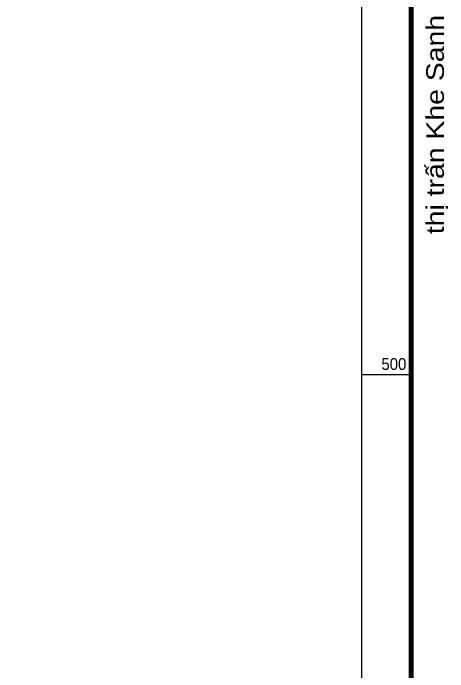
# Model space of a CAD drawing. Header units: metres. Extents: x 551390 to 552118, y 1837759 to 1838646.
# Drawn here: x 552026.1 to 552118.3, y 1838437 to 1838576.6 of the extents above; entities that cross this region are included whole.
import ezdxf
from ezdxf.enums import TextEntityAlignment as Align

# ---------------------------------------------------------------- set-up
doc = ezdxf.new("R2010")
doc.units = ezdxf.units.M
doc.header["$LTSCALE"] = 0.8
doc.layers.add('63', color=7, linetype='Continuous', lineweight=13)

msp = doc.modelspace()

# ---------------------------------------------------------------- linework, layer by layer
at = {"layer": '63'}
msp.add_line((552100, 1838500), (552110.5, 1838500), dxfattribs=at)
at = {"layer": '63', "lineweight": 158}
msp.add_lwpolyline([(551389.5, 1838610.5), (552110.5, 1838610.5), (552110.5, 1837889.5), (551389.5, 1837889.5)], close=True, dxfattribs=at)
at = {"layer": '63'}
msp.add_lwpolyline([(551400, 1838600), (552100, 1838600), (552100, 1837900), (551400, 1837900)], close=True, dxfattribs=at)

# ---------------------------------------------------------------- texts
at = {"layer": '63', "width": 1.2}
msp.add_text('thị trấn Khe Sanh', height=3.75, rotation=90, dxfattribs=at).set_placement((552117.47, 1838576.28), align=Align.RIGHT)
at = {"layer": '63', "width": 0.95}
msp.add_text('500', height=2.5, dxfattribs=at).set_placement((552109.5, 1838501), align=Align.RIGHT)

doc.saveas('drawing.dxf')
